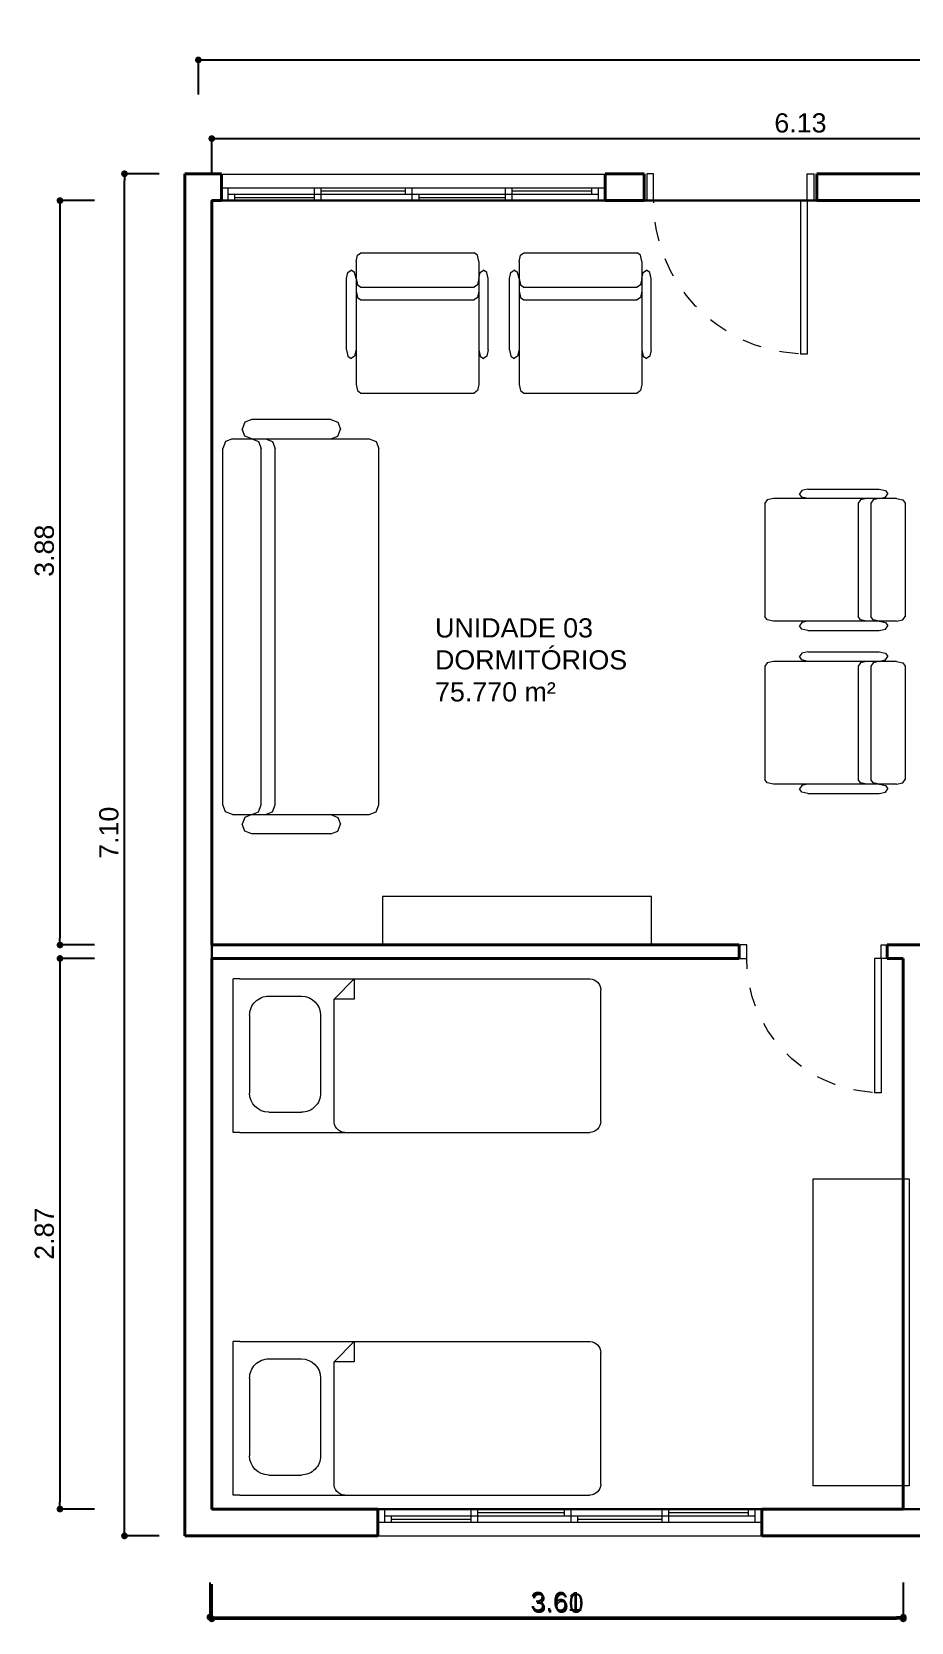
# Model space of a CAD drawing. Header units: millimetres. Extents: x 173 to 410, y -14 to 183.
# Drawn here: x 199.31 to 203.89, y 81.96 to 90.25 of the extents above; entities that cross this region are included whole.
import ezdxf

# ---------------------------------------------------------------- set-up
doc = ezdxf.new("R2010")
doc.units = ezdxf.units.MM
doc.linetypes.add('HIDDEN', pattern=[0.05, 0.025, -0.025])
doc.layers.get('0').update_dxf_attribs({"color": 4})
doc.layers.add('ar-mobiliario', color=7, linetype='Continuous')
for name, color, linetype, lineweight in [('ARQ Alvenaria', 201, 'Continuous', 40), ('ARQ Anotações', 2, 'Continuous', 5), ('ARQ Caixilharia', 140, 'Continuous', 9), ('ARQ Projeções', 144, 'HIDDEN', 5), ('ARQ Visto', 152, 'Continuous', 13)]:
    doc.layers.add(name, color=color, linetype=linetype, lineweight=lineweight)
doc.layers.add('ARQ Áreas', color=7, linetype='Continuous', lineweight=30, true_color=0x0ce956, plot=False)
doc.styles.get("Standard").update_dxf_attribs({"font": 'arial.ttf'})
doc.dimstyles.new('Executivo 1-50', dxfattribs={"dimtxt": 0.1, "dimasz": 0.035, "dimexe": 0, "dimexo": 0.0625, "dimgap": 0.03, "dimtad": 1, "dimzin": 0, "dimdsep": 46, "dimtxsty": 'Standard', "dimblk": 'DOT', "dimcen": 0.09, "dimclrd": 8, "dimclre": 8, "dimadec": 0, "dimazin": 0, "dimtfac": 1, "dimtix": 1, "dimtmove": 2, "dimatfit": 3, "dimldrblk": 'DOT', "dimfxl": 0.18, "dimfxlon": 1, "dimtolj": 1, "dimtzin": 0, "dimarcsym": 0})

# ---------------------------------------------------------------- blocks, each defined once
blk = doc.blocks.new('SLAB_18', base_point=(-7.5549, -6.2599))
at = {"layer": 'ar-mobiliario', "color": 8, "linetype": 'Continuous', "lineweight": 13, "true_color": 0x747474, "flags": 128}
blk.add_lwpolyline([(-7.5549, -6.2599), (-7.3016, -6.2599), (-7.3016, -4.8598), (-7.5549, -4.8598)], close=True, dxfattribs=at)
blk = doc.blocks.new('PSN_LoveSeat Basic', base_point=(23.0058, 28.0131))
at = {"layer": 'ar-mobiliario', "color": 8, "linetype": 'Continuous', "lineweight": 13, "true_color": 0x747474}
for p, q in [((23.0058, 28.7759), (23.0199, 28.8117)), ((23.0058, 28.0631), (23.0058, 28.7759)), ((23.0199, 28.8117), (23.0558, 28.8259)), ((23.0558, 28.8259), (24.2765, 28.8259)), ((24.3124, 28.8117), (24.2765, 28.8259)), ((24.3265, 28.7759), (24.3124, 28.8117)), ((24.3265, 28.0631), (24.3265, 28.7759)), ((22.9042, 28.5759), (22.9183, 28.6117)), ((22.9042, 28.5759), (22.9042, 28.1631)), ((22.9183, 28.6117), (22.9542, 28.6259)), ((22.99, 28.6117), (22.9542, 28.6259)), ((23.0058, 28.5759), (22.99, 28.6117)), ((24.3265, 28.5759), (24.3407, 28.6117)), ((24.3407, 28.6117), (24.3781, 28.6259)), ((24.414, 28.6117), (24.3781, 28.6259)), ((24.4281, 28.5759), (24.414, 28.6117)), ((24.4281, 28.5759), (24.4281, 28.1631)), ((23.0199, 28.2713), (23.0558, 28.2854)), ((23.0558, 28.2854), (24.2765, 28.2854)), ((24.3124, 28.2713), (24.2765, 28.2854)), ((23.0058, 28.2354), (23.0199, 28.2713)), ((23.0058, 28.1631), (23.0199, 28.1989)), ((23.0199, 28.1989), (23.0558, 28.2131)), ((23.0558, 28.2131), (24.2765, 28.2131)), ((24.3124, 28.1989), (24.2765, 28.2131)), ((24.3265, 28.2354), (24.3124, 28.2713)), ((24.3265, 28.1631), (24.3124, 28.1989)), ((22.9042, 28.1631), (22.9183, 28.1272)), ((22.9183, 28.1272), (22.9542, 28.1131)), ((22.99, 28.1272), (22.9542, 28.1131)), ((23.0058, 28.1631), (22.99, 28.1272)), ((24.3265, 28.1631), (24.3407, 28.1272)), ((24.3407, 28.1272), (24.3781, 28.1131)), ((24.414, 28.1272), (24.3781, 28.1131)), ((24.4281, 28.1631), (24.414, 28.1272)), ((23.0058, 28.0631), (23.0199, 28.0272)), ((23.0199, 28.0272), (23.0558, 28.0131)), ((23.0558, 28.0131), (24.2765, 28.0131)), ((24.3124, 28.0272), (24.2765, 28.0131)), ((24.3265, 28.0631), (24.3124, 28.0272))]:
    blk.add_line(p, q, dxfattribs=at)
blk = doc.blocks.new('_DOT')
at = {"color": 0, "linetype": 'ByBlock', "lineweight": -2}
blk.add_line((-0.5, 0), (-1, 0), dxfattribs=at)
at = {"color": 0, "linetype": 'ByBlock', "const_width": 0.5}
blk.add_lwpolyline([(-0.25, 0, 1), (0.25, 0, 1)], format="xyb", close=True, dxfattribs=at)
blk = doc.blocks.new('*D2293')
at = {"layer": 'ARQ Anotações', "color": 8, "lineweight": -2, "transparency": 16777216}
for p, q in [((200.1754, 89.9222), (200.1754, 90.1022)), ((200.2104, 90.1022), (211.3904, 90.1022)), ((211.4254, 89.9222), (211.4254, 90.1022))]:
    blk.add_line(p, q, dxfattribs=at)
at = {"layer": 'Defpoints', "color": 0, "transparency": 16777216}
for p in [(211.4254, 90.1022), (200.1754, 89.2076), (211.4254, 89.2076)]:
    blk.add_point(p, dxfattribs=at)
at = {"layer": 'ARQ Anotações', "color": 8, "lineweight": -2, "transparency": 16777216, "xscale": 0.035, "yscale": 0.035, "zscale": 0.035, "rotation": 180}
blk.add_blockref('_DOT', (200.1754, 90.1022), dxfattribs=at)
at = {"layer": 'ARQ Anotações', "color": 8, "lineweight": -2, "transparency": 16777216, "xscale": 0.035, "yscale": 0.035, "zscale": 0.035}
blk.add_blockref('_DOT', (211.4254, 90.1022), dxfattribs=at)
at = {"layer": 'ARQ Anotações', "color": 0, "transparency": 16777216, "insert": (205.8004, 90.1832), "char_height": 0.1, "attachment_point": 5}
blk.add_mtext('\\A1;11.25', dxfattribs=at)
blk = doc.blocks.new('*D2294')
at = {"layer": 'ARQ Anotações', "color": 8, "lineweight": -2, "transparency": 16777216}
for p, q in [((199.9706, 89.5088), (199.7906, 89.5088)), ((199.7906, 82.4438), (199.7906, 89.4738)), ((199.9706, 82.4088), (199.7906, 82.4088))]:
    blk.add_line(p, q, dxfattribs=at)
at = {"layer": 'Defpoints', "color": 0, "transparency": 16777216}
for p in [(199.7906, 89.5088), (200.1054, 89.5088), (200.1054, 82.4088)]:
    blk.add_point(p, dxfattribs=at)
at = {"layer": 'ARQ Anotações', "color": 8, "lineweight": -2, "transparency": 16777216, "xscale": 0.035, "yscale": 0.035, "zscale": 0.035}
for p, rotation in [((199.7906, 89.5088), 90), ((199.7906, 82.4088), 270)]:
    blk.add_blockref('_DOT', p, dxfattribs=dict(at, rotation=rotation))
at = {"layer": 'ARQ Anotações', "color": 0, "transparency": 16777216, "insert": (199.7096, 86.0738), "char_height": 0.1, "attachment_point": 5, "rotation": 90}
blk.add_mtext('\\A1;7.10', dxfattribs=at)
blk = doc.blocks.new('*D2300')
at = {"layer": 'ARQ Anotações', "color": 8, "lineweight": -2, "transparency": 16777216}
for p, q in [((199.6345, 89.3688), (199.4545, 89.3688)), ((199.4545, 89.3338), (199.4545, 85.5238)), ((199.6345, 85.4888), (199.4545, 85.4888))]:
    blk.add_line(p, q, dxfattribs=at)
at = {"layer": 'Defpoints', "color": 0, "transparency": 16777216}
for p in [(200.1754, 89.3688), (199.4545, 85.4888), (200.2454, 85.4888)]:
    blk.add_point(p, dxfattribs=at)
at = {"layer": 'ARQ Anotações', "color": 8, "lineweight": -2, "transparency": 16777216, "xscale": 0.035, "yscale": 0.035, "zscale": 0.035}
for p, rotation in [((199.4545, 89.3688), 90), ((199.4545, 85.4888), 270)]:
    blk.add_blockref('_DOT', p, dxfattribs=dict(at, rotation=rotation))
at = {"layer": 'ARQ Anotações', "color": 0, "transparency": 16777216, "insert": (199.3734, 87.5438), "char_height": 0.1, "attachment_point": 5, "rotation": 90}
blk.add_mtext('\\A1;3.88', dxfattribs=at)
blk = doc.blocks.new('*D2301')
at = {"layer": 'ARQ Anotações', "color": 8, "lineweight": -2, "transparency": 16777216}
for p, q in [((199.6345, 85.4188), (199.4545, 85.4188)), ((199.4545, 85.3838), (199.4545, 82.5838)), ((199.6345, 82.5488), (199.4545, 82.5488))]:
    blk.add_line(p, q, dxfattribs=at)
at = {"layer": 'Defpoints', "color": 0, "transparency": 16777216}
for p in [(200.2454, 85.4188), (199.4545, 82.5488), (200.2454, 82.5488)]:
    blk.add_point(p, dxfattribs=at)
at = {"layer": 'ARQ Anotações', "color": 8, "lineweight": -2, "transparency": 16777216, "xscale": 0.035, "yscale": 0.035, "zscale": 0.035}
for p, rotation in [((199.4545, 85.4188), 90), ((199.4545, 82.5488), 270)]:
    blk.add_blockref('_DOT', p, dxfattribs=dict(at, rotation=rotation))
at = {"layer": 'ARQ Anotações', "color": 0, "transparency": 16777216, "insert": (199.3734, 83.9838), "char_height": 0.1, "attachment_point": 5, "rotation": 90}
blk.add_mtext('\\A1;2.87', dxfattribs=at)
blk = doc.blocks.new('*D2302')
at = {"layer": 'ARQ Anotações', "color": 8, "lineweight": -2, "transparency": 16777216}
for p, q in [((200.2454, 89.5123), (200.2454, 89.6923)), ((200.2804, 89.6923), (206.3442, 89.6923)), ((206.3792, 89.5123), (206.3792, 89.6923))]:
    blk.add_line(p, q, dxfattribs=at)
at = {"layer": 'Defpoints', "color": 0, "transparency": 16777216}
for p in [(206.3792, 89.6923), (200.2454, 89.3688), (206.3792, 89.3688)]:
    blk.add_point(p, dxfattribs=at)
at = {"layer": 'ARQ Anotações', "color": 8, "lineweight": -2, "transparency": 16777216, "xscale": 0.035, "yscale": 0.035, "zscale": 0.035, "rotation": 180}
blk.add_blockref('_DOT', (200.2454, 89.6923), dxfattribs=at)
at = {"layer": 'ARQ Anotações', "color": 8, "lineweight": -2, "transparency": 16777216, "xscale": 0.035, "yscale": 0.035, "zscale": 0.035}
blk.add_blockref('_DOT', (206.3792, 89.6923), dxfattribs=at)
at = {"layer": 'ARQ Anotações', "color": 0, "transparency": 16777216, "insert": (203.3123, 89.7734), "char_height": 0.1, "attachment_point": 5}
blk.add_mtext('\\A1;6.13', dxfattribs=at)
blk = doc.blocks.new('Folha 82')
for p, q in [((0.4, 0.8), (0.365, 0.8)), ((0.365, 0), (0.365, 0.8)), ((0.4, 0), (0.4, 0.8)), ((-0.435, 0), (-0.4, 0)), ((-0.435, -0.14), (-0.435, 0)), ((-0.4, 0), (-0.4, -0.14)), ((0.4, 0), (0.365, 0)), ((0.435, 0), (0.4, 0)), ((0.4, 0), (0.4, -0.14)), ((0.435, -0.14), (0.435, 0)), ((-0.4, -0.14), (-0.435, -0.14)), ((0.4, -0.14), (0.435, -0.14))]:
    blk.add_line(p, q)
at = {"layer": 'ARQ Projeções'}
blk.add_arc((0.4, 0), 0.8, 93.18023, 180, dxfattribs=at)
blk = doc.blocks.new('Janela de correr_3')
at = {"lineweight": 13}
for p, q in [((0.4026, 0), (-0.6026, 0)), ((-0.6026, 0), (-0.6026, -0.07)), ((-0.5676, -0.07), (-0.5676, 0)), ((-0.5326, -0.035), (-0.5326, 0)), ((-0.1175, -0.07), (-0.1175, 0)), ((-0.0825, -0.07), (-0.0825, 0)), ((1.3974, 0), (0.3921, 0)), ((0.4026, -0.07), (0.4026, 0)), ((0.4026, -0.07), (0.4026, 0)), ((0.4376, -0.035), (0.4376, 0)), ((0.8772, -0.07), (0.8772, 0)), ((0.9122, -0.07), (0.9122, 0)), ((1.3624, -0.07), (1.3624, 0)), ((1.3974, -0.07), (1.3974, 0)), ((-0.6026, -0.07), (0.4026, -0.07)), ((-0.5676, -0.035), (0.4026, -0.035)), ((-0.5326, -0.0175), (-0.1175, -0.0175)), ((-0.0825, -0.0525), (0.3676, -0.0525)), ((0.3676, -0.07), (0.3676, -0.035)), ((0.3921, -0.07), (1.3974, -0.07)), ((0.4026, -0.035), (1.3624, -0.035)), ((0.4376, -0.0175), (0.8772, -0.0175)), ((0.9122, -0.0525), (1.3274, -0.0525)), ((1.3274, -0.07), (1.3274, -0.035))]:
    blk.add_line(p, q, dxfattribs=at)
blk = doc.blocks.new('*D2734')
at = {"layer": 'ARQ Áreas', "color": 8, "lineweight": -2, "transparency": 16777216}
for p, q in [((200.2454, 82.1564), (200.2454, 81.9764)), ((203.8479, 82.1564), (203.8479, 81.9764)), ((200.2804, 81.9764), (203.8129, 81.9764))]:
    blk.add_line(p, q, dxfattribs=at)
at = {"layer": 'Defpoints', "color": 0, "transparency": 16777216}
for p in [(200.2454, 82.36), (203.8479, 82.36), (203.8479, 81.9764)]:
    blk.add_point(p, dxfattribs=at)
at = {"layer": 'ARQ Áreas', "color": 8, "lineweight": -2, "transparency": 16777216, "xscale": 0.035, "yscale": 0.035, "zscale": 0.035, "rotation": 180}
blk.add_blockref('_DOT', (200.2454, 81.9764), dxfattribs=at)
at = {"layer": 'ARQ Áreas', "color": 8, "lineweight": -2, "transparency": 16777216, "xscale": 0.035, "yscale": 0.035, "zscale": 0.035}
blk.add_blockref('_DOT', (203.8479, 81.9764), dxfattribs=at)
at = {"layer": 'ARQ Áreas', "color": 0, "transparency": 16777216, "insert": (202.0467, 82.0575), "char_height": 0.1, "attachment_point": 5}
blk.add_mtext('\\A1;3.60', dxfattribs=at)
blk = doc.blocks.new('SLAB_19', base_point=(-13.1049, -3.32))
at = {"layer": 'ar-mobiliario', "color": 8, "linetype": 'Continuous', "lineweight": 13, "true_color": 0x747474, "flags": 128}
blk.add_lwpolyline([(-13.1049, -3.32), (-13.1049, -3.82), (-11.5049, -3.82), (-11.5049, -3.32)], close=True, dxfattribs=at)
blk = doc.blocks.new('PSN_Single Bed', base_point=(23.0058, 28.0131))
at = {"layer": 'ar-mobiliario', "color": 8, "linetype": 'Continuous', "lineweight": 13, "true_color": 0x747474}
for p, q in [((23.1927, 29.9119), (23.1927, 29.9463)), ((23.9927, 29.9463), (23.1927, 29.9463)), ((23.9927, 29.9119), (23.9927, 29.9463)), ((23.1927, 29.9119), (23.1927, 28.0878)), ((23.3826, 29.8605), (23.788, 29.8605)), ((23.9927, 29.9119), (23.9927, 28.0878)), ((23.2826, 29.7605), (23.2826, 29.5905)), ((23.888, 29.7605), (23.888, 29.5905)), ((23.3826, 29.4905), (23.788, 29.4905)), ((23.2983, 29.4203), (23.1927, 29.3148)), ((23.2983, 29.3148), (23.2983, 29.4203)), ((23.9292, 29.4203), (23.2983, 29.4203)), ((23.1927, 29.3148), (23.2983, 29.3148)), ((23.9357, 28.0308), (23.2497, 28.0308))]:
    blk.add_line(p, q, dxfattribs=at)
for centre, radius, start, end in [((23.3826, 29.7605), 0.1, 90, 180.00001), ((23.788, 29.7605), 0.1, 0, 90), ((23.3826, 29.5905), 0.1, 180.00001, 270), ((23.788, 29.5905), 0.1, 270, 0), ((23.9356, 29.3637), 0.0571, 0, 97.1348), ((23.2497, 28.0878), 0.057, 180, 270), ((23.9357, 28.0878), 0.057, 270, 360)]:
    blk.add_arc(centre, radius, start, end, dxfattribs=at)
blk = doc.blocks.new('Folha 72')
at = {"color": 0, "linetype": 'ByBlock', "lineweight": -2}
for p, q in [((0.35, 0.7), (0.315, 0.7)), ((0.315, 0), (0.315, 0.7)), ((0.35, 0), (0.35, 0.7)), ((-0.385, 0), (-0.35, 0)), ((-0.385, -0.07), (-0.385, 0)), ((-0.35, 0), (-0.35, -0.07)), ((0.35, 0), (0.315, 0)), ((0.385, 0), (0.35, 0)), ((0.35, 0), (0.35, -0.07)), ((0.385, -0.07), (0.385, 0)), ((-0.35, -0.07), (-0.385, -0.07)), ((0.35, -0.07), (0.385, -0.07))]:
    blk.add_line(p, q, dxfattribs=at)
at = {"layer": 'ARQ Projeções'}
blk.add_arc((0.35, 0), 0.7, 93.6334, 180, dxfattribs=at)
blk = doc.blocks.new('*D2735')
at = {"layer": 'ARQ Anotações', "color": 8, "lineweight": -2, "transparency": 16777216}
for p, q in [((200.2354, 82.1651), (200.2354, 81.9851)), ((203.8479, 82.1651), (203.8479, 81.9851)), ((200.2704, 81.9851), (203.8129, 81.9851))]:
    blk.add_line(p, q, dxfattribs=at)
at = {"layer": 'Defpoints', "color": 0, "transparency": 16777216}
for p in [(200.2354, 82.5488), (203.8479, 82.5488), (203.8479, 81.9851)]:
    blk.add_point(p, dxfattribs=at)
at = {"layer": 'ARQ Anotações', "color": 8, "lineweight": -2, "transparency": 16777216, "xscale": 0.035, "yscale": 0.035, "zscale": 0.035, "rotation": 180}
blk.add_blockref('_DOT', (200.2354, 81.9851), dxfattribs=at)
at = {"layer": 'ARQ Anotações', "color": 8, "lineweight": -2, "transparency": 16777216, "xscale": 0.035, "yscale": 0.035, "zscale": 0.035}
blk.add_blockref('_DOT', (203.8479, 81.9851), dxfattribs=at)
at = {"layer": 'ARQ Anotações', "color": 0, "transparency": 16777216, "insert": (202.0417, 82.0662), "char_height": 0.1, "attachment_point": 5}
blk.add_mtext('\\A1;3.61', dxfattribs=at)

msp = doc.modelspace()

# ---------------------------------------------------------------- linework, layer by layer
at = {"layer": 'ar-mobiliario', "color": 8, "linetype": 'Continuous', "lineweight": 13, "true_color": 0x747474}
for p, q in [((200.4174, 88.2139), (200.4032, 88.1781)), ((200.4532, 88.228), (200.4174, 88.2139)), ((200.866, 88.228), (200.4532, 88.228)), ((200.866, 88.228), (200.9018, 88.2139)), ((200.9018, 88.2139), (200.916, 88.1781)), ((200.3532, 88.1267), (200.3174, 88.1126)), ((200.3532, 88.1267), (201.066, 88.1267)), ((200.4174, 88.1408), (200.4032, 88.1781)), ((200.4532, 88.1267), (200.4174, 88.1408)), ((200.4532, 88.1267), (200.4891, 88.1126)), ((200.5256, 88.1267), (200.5614, 88.1126)), ((200.866, 88.1267), (200.9018, 88.1408)), ((200.9018, 88.1408), (200.916, 88.1781)), ((201.066, 88.1267), (201.1018, 88.1126)), ((200.3174, 88.1126), (200.3032, 88.0768)), ((200.3033, 86.2192), (200.3032, 88.0768)), ((200.4891, 88.1126), (200.5032, 88.0768)), ((200.5033, 86.2192), (200.5032, 88.0768)), ((200.5614, 88.1126), (200.5755, 88.0768)), ((200.5756, 86.2192), (200.5755, 88.0768)), ((201.1018, 88.1126), (201.116, 88.0768)), ((201.116, 86.2192), (201.116, 88.0768)), ((200.3174, 86.1835), (200.3033, 86.2192)), ((200.4891, 86.1835), (200.5033, 86.2192)), ((200.5614, 86.1835), (200.5756, 86.2192)), ((201.1019, 86.1835), (201.116, 86.2192)), ((200.3533, 86.1694), (200.3174, 86.1835)), ((200.3533, 86.1694), (201.066, 86.1694)), ((200.4174, 86.1537), (200.4033, 86.1179)), ((200.4533, 86.1694), (200.4174, 86.1537)), ((200.4533, 86.1694), (200.4891, 86.1835)), ((200.5256, 86.1694), (200.5614, 86.1835)), ((200.866, 86.1694), (200.9019, 86.1537)), ((200.9019, 86.1537), (200.916, 86.1179)), ((201.066, 86.1694), (201.1019, 86.1835)), ((200.4174, 86.0821), (200.4033, 86.1179)), ((200.4533, 86.068), (200.4174, 86.0821)), ((200.866, 86.068), (200.4533, 86.068)), ((200.866, 86.068), (200.9019, 86.0821)), ((200.9019, 86.0821), (200.916, 86.1179))]:
    msp.add_line(p, q, dxfattribs=at)
at = {"layer": 'ARQ Alvenaria'}
for p, q in [((200.1054, 89.5088), (200.1054, 82.4088)), ((200.1054, 89.5088), (200.2954, 89.5088)), ((200.2954, 89.5088), (200.1054, 89.5088)), ((200.2954, 89.3657), (200.2954, 89.5088)), ((202.2954, 89.3688), (202.2954, 89.5088)), ((202.2954, 89.5088), (202.4983, 89.5088)), ((202.4983, 89.3688), (202.4983, 89.5088)), ((203.3983, 89.3688), (203.3983, 89.5088)), ((204.2722, 89.5088), (203.3983, 89.5088)), ((200.2454, 89.3688), (200.2954, 89.3688)), ((200.2454, 89.3688), (200.2454, 85.4888)), ((200.2954, 89.3688), (200.2454, 89.3688)), ((202.2954, 89.3688), (202.4983, 89.3688)), ((203.3983, 89.3688), (204.2722, 89.3688)), ((202.9929, 85.4888), (200.2454, 85.4888)), ((202.9929, 85.4188), (202.9929, 85.4888)), ((207.1903, 85.4888), (203.7638, 85.4888)), ((203.7638, 85.4188), (203.7638, 85.4888)), ((200.2454, 85.4188), (200.2454, 82.5488)), ((202.9929, 85.4188), (200.2454, 85.4188)), ((203.8479, 85.4188), (203.7638, 85.4188)), ((203.8479, 82.5488), (203.8479, 85.4188)), ((200.2454, 82.5488), (201.1102, 82.5488)), ((201.1102, 82.4088), (201.1102, 82.5488)), ((203.1102, 82.4088), (203.1102, 82.5488)), ((203.1102, 82.5488), (203.8479, 82.5488)), ((200.1054, 82.4088), (201.1102, 82.4088)), ((203.1102, 82.4088), (204.5556, 82.4088))]:
    msp.add_line(p, q, dxfattribs=at)
at = {"layer": 'ARQ Visto'}
for p, q in [((202.2954, 89.5057), (200.2954, 89.5057)), ((201.1102, 82.4088), (203.1102, 82.4088))]:
    msp.add_line(p, q, dxfattribs=at)
at = {"layer": 'ARQ Áreas'}
msp.add_lwpolyline([(207.6355, 82.5488), (200.2454, 82.5488), (200.2454, 89.3688), (211.3554, 89.3688), (211.3554, 82.5488), (200.2454, 82.5488)], dxfattribs=at)

# ---------------------------------------------------------------- block references
at = {"layer": 'ar-mobiliario', "color": 8, "linetype": 'Continuous', "lineweight": 13, "true_color": 0x747474, "xscale": -0.4839366398143379, "yscale": 0.9000200108208591, "zscale": 0.9}
for p, rotation in [((200.9972, 89.0971), 180.0010093068484), ((201.8463, 89.0971), 180.0010093068484), ((203.8581, 87.816), 90.00100930684842), ((203.8581, 86.9669), 90.00100930684842)]:
    msp.add_blockref('PSN_LoveSeat Basic', p, dxfattribs=dict(at, rotation=rotation))
at = {"layer": 'ar-mobiliario', "color": 8, "linetype": 'Continuous', "lineweight": 13, "true_color": 0x747474, "rotation": 270}
msp.add_blockref('SLAB_18', (201.1354, 85.7421), dxfattribs=at)
at = {"layer": 'ar-mobiliario', "color": 8, "linetype": 'Continuous', "lineweight": 13, "true_color": 0x747474, "xscale": -1}
for name, p, rotation in [('PSN_Single Bed', (202.2897, 85.4991), 89.99999069315159), ('SLAB_19', (203.8778, 82.6697), 270), ('PSN_Single Bed', (202.2897, 83.6083), 89.9999906931515)]:
    msp.add_blockref(name, p, dxfattribs=dict(at, rotation=rotation))
at = {"layer": 'ARQ Caixilharia', "xscale": -1, "rotation": 180}
for name, p in [('Folha 82', (202.9473, 89.3688)), ('Folha 72', (203.3823, 85.4188)), ('Janela de correr_3', (201.7128, 82.4788))]:
    msp.add_blockref(name, p, dxfattribs=at)
at = {"layer": 'ARQ Caixilharia', "xscale": -1}
msp.add_blockref('Janela de correr_3', (201.6928, 89.4357), dxfattribs=at)

# ---------------------------------------------------------------- texts
at = {"layer": 'ARQ Anotações', "insert": (201.909, 86.9743), "char_height": 0.1, "attachment_point": 5}
msp.add_mtext('\\pxql;UNIDADE 03\\PDORMITÓRIOS\\P75.770 m²', dxfattribs=at)

# ---------------------------------------------------------------- dimensions: what is measured, and where the dimension line sits
at = {"layer": 'ARQ Anotações'}
for base, p1, p2, picture, middle in [((211.4254, 90.1022), (200.1754, 89.2076), (211.4254, 89.2076), '*D2293', (205.8004, 90.1832)), ((206.3792, 89.6923), (200.2454, 89.3688), (206.3792, 89.3688), '*D2302', (203.3123, 89.7734)), ((203.8479, 81.9851), (200.2354, 82.5488), (203.8479, 82.5488), '*D2735', (202.0417, 82.0662))]:
    dim = msp.add_linear_dim(base=base, p1=p1, p2=p2, dimstyle='Executivo 1-50', dxfattribs=at)
    dim.commit()
    dim.dimension.update_dxf_attribs({"geometry": picture, "text_midpoint": middle})
for base, p1, p2, picture, middle in [((199.7906, 89.5088), (200.1054, 82.4088), (200.1054, 89.5088), '*D2294', (199.7096, 86.0738)), ((199.4545, 85.4888), (200.1754, 89.3688), (200.2454, 85.4888), '*D2300', (199.3734, 87.5438))]:
    dim = msp.add_linear_dim(base=base, p1=p1, p2=p2, angle=90, dimstyle='Executivo 1-50', dxfattribs=at)
    dim.commit()
    dim.dimension.update_dxf_attribs({"geometry": picture, "text_midpoint": middle, "dimtype": 160})
dim = msp.add_linear_dim(base=(199.4545, 82.5488), p1=(200.2454, 85.4188), p2=(200.2454, 82.5488), angle=90, dimstyle='Executivo 1-50', dxfattribs=at)
dim.commit()
dim.dimension.update_dxf_attribs({"geometry": '*D2301', "text_midpoint": (199.3734, 83.9838)})
at = {"layer": 'ARQ Áreas'}
dim = msp.add_linear_dim(base=(203.8479, 81.9764), p1=(200.2454, 82.36), p2=(203.8479, 82.36), dimstyle='Executivo 1-50', dxfattribs=at)
dim.commit()
dim.dimension.update_dxf_attribs({"geometry": '*D2734', "text_midpoint": (202.0467, 82.0575)})

doc.saveas('drawing.dxf')
